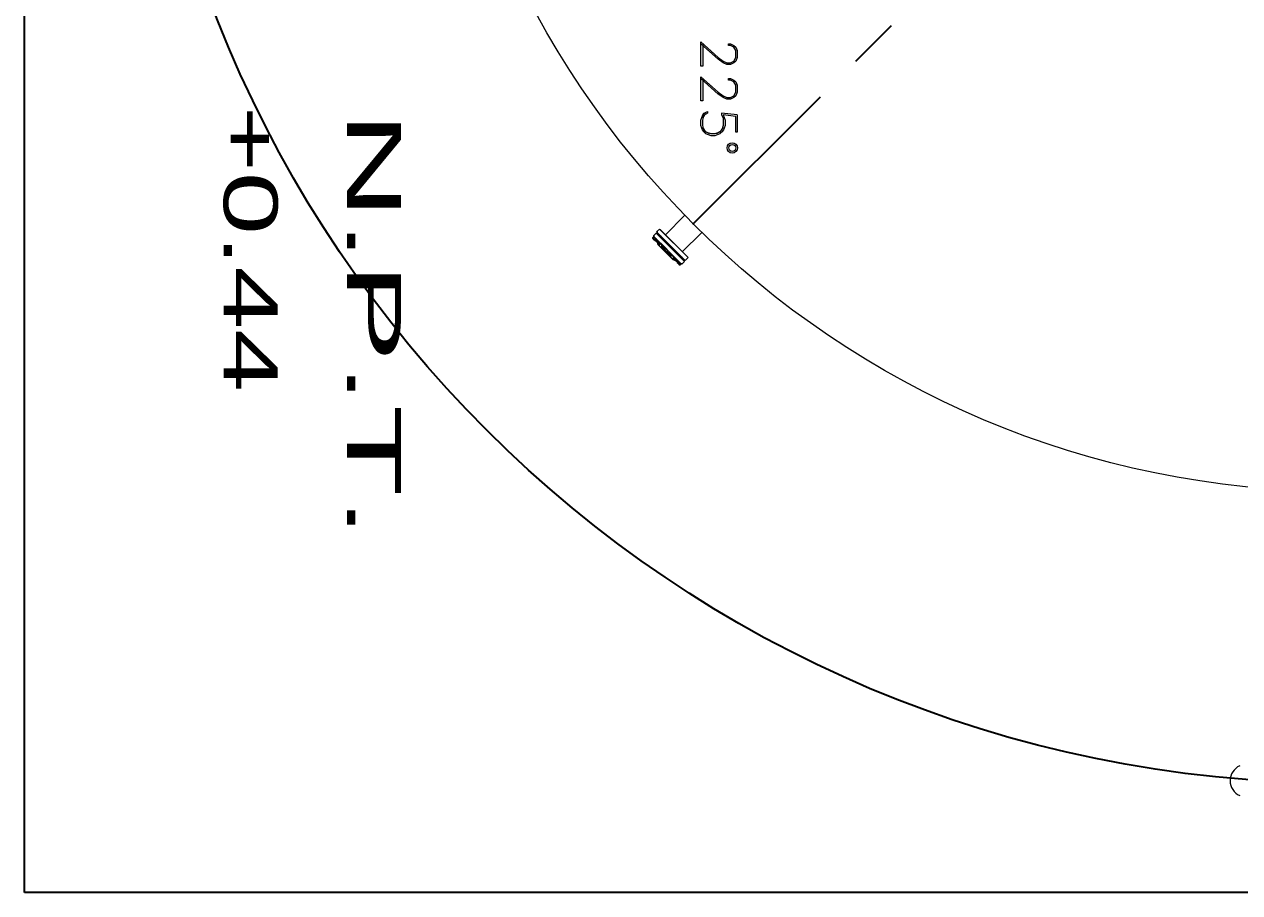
# Model space of a CAD drawing. Header units: millimetres. Extents: x 28 to 201, y 462 to 575.
# Drawn here: x 119.963 to 121.627, y 561.849 to 563.038 of the extents above; entities that cross this region are included whole.
import ezdxf

# ---------------------------------------------------------------- set-up
doc = ezdxf.new("R2010")
doc.units = ezdxf.units.MM
doc.linetypes.add('DASHDOT', pattern=[25.4, 12.7, -6.35, 0, -6.35])
doc.layers.add('1- 3', color=3, linetype='Continuous')
doc.layers.add('ejes', color=140, linetype='DASHDOT')
doc.layers.add('3', color=3, linetype='Continuous', lineweight=30)
doc.styles.add('ALA', font='arial.ttf')

# ---------------------------------------------------------------- blocks, each defined once
blk = doc.blocks.new('tanke')
at = {"layer": '3', "lineweight": 20}
for points in [[(0.6372, -0.8709), (0.6679, -0.8709), (0.6679, -0.8734), (0.6348, -0.8734), (0.6562, -0.8495), (0.661, -0.8427), (0.6634, -0.8378), (0.6634, -0.833), (0.661, -0.8281), (0.6562, -0.8257), (0.6465, -0.8257), (0.642, -0.8281), (0.6396, -0.833), (0.6396, -0.8354), (0.6372, -0.8354), (0.6372, -0.833), (0.6396, -0.8281), (0.642, -0.8257), (0.6465, -0.8237), (0.6562, -0.8237), (0.661, -0.8257), (0.6634, -0.8281), (0.6659, -0.833), (0.6659, -0.8378), (0.6634, -0.8427), (0.6586, -0.8495), (0.6372, -0.8734)], [(0.6848, -0.8709), (0.7155, -0.8709), (0.7155, -0.8734), (0.6824, -0.8734), (0.7038, -0.8495), (0.7087, -0.8427), (0.7111, -0.8378), (0.7111, -0.833), (0.7087, -0.8281), (0.7038, -0.8257), (0.6941, -0.8257), (0.6893, -0.8281), (0.6873, -0.833), (0.6873, -0.8354), (0.6848, -0.8354), (0.6848, -0.833), (0.6873, -0.8281), (0.6893, -0.8257), (0.6941, -0.8237), (0.7038, -0.8237), (0.7087, -0.8257), (0.7111, -0.8281), (0.7131, -0.833), (0.7131, -0.8378), (0.7111, -0.8427), (0.7063, -0.8495), (0.6848, -0.8734)], [(0.7345, -0.8237), (0.7584, -0.8237), (0.7584, -0.8257), (0.7369, -0.8257), (0.7345, -0.8427), (0.7418, -0.8402), (0.7491, -0.8402), (0.7563, -0.8427), (0.7608, -0.8475), (0.7632, -0.8544), (0.7632, -0.8592), (0.7608, -0.8665), (0.7563, -0.8709), (0.7491, -0.8734), (0.7418, -0.8734), (0.7345, -0.8709), (0.7325, -0.8689), (0.7301, -0.8641), (0.7325, -0.8641)], [(0.7345, -0.8237), (0.7325, -0.8451)], [(0.7325, -0.8451), (0.7345, -0.8451), (0.7394, -0.8427), (0.7491, -0.8427), (0.7563, -0.8451), (0.7608, -0.852)], [(0.7515, -0.8427), (0.7584, -0.8475), (0.7608, -0.8544), (0.7608, -0.8592), (0.7584, -0.8665), (0.7515, -0.8709)], [(0.7608, -0.8617), (0.7563, -0.8689), (0.7491, -0.8709), (0.7418, -0.8709), (0.7345, -0.8689), (0.7325, -0.8641)], [(0.7394, -0.8709), (0.7325, -0.8665)], [(0.896, -0.8726), (0.9223, -0.8988)], [(0.8726, -0.8956), (0.8988, -0.9218)], [(0.8912, -0.9299), (0.9299, -0.8908)], [(0.9291, -0.8916), (0.8916, -0.9291)], [(0.934, -0.8948), (0.8948, -0.934)], [(0.8964, -0.9348), (0.9356, -0.8956)], [(0.934, -0.8948), (0.9299, -0.8908)], [(0.9328, -0.896), (0.934, -0.8972)], [(0.9328, -0.9118), (0.9126, -0.9319)], [(0.9174, -0.9138), (0.9162, -0.9126)], [(0.9299, -0.9008), (0.917, -0.9138)], [(0.9384, -0.9004), (0.921, -0.9182), (0.919, -0.9202)], [(0.9247, -0.9154), (0.9263, -0.9138)], [(0.9259, -0.9049), (0.9259, -0.9053)], [(0.9275, -0.9122), (0.9303, -0.9097)], [(0.9275, -0.9162), (0.9275, -0.9162), (0.9311, -0.9126), (0.9315, -0.9122), (0.9319, -0.9118)], [(0.9311, -0.9), (0.9299, -0.8988)], [(0.9348, -0.9057), (0.9311, -0.9089), (0.9307, -0.9089), (0.9307, -0.9085), (0.9303, -0.9085)], [(0.9303, -0.9097), (0.9307, -0.9113), (0.9311, -0.9126)], [(0.9324, -0.9113), (0.9324, -0.9113), (0.9319, -0.9118), (0.9315, -0.9122), (0.9311, -0.9126)], [(0.9315, -0.9122), (0.9311, -0.9126)], [(0.9311, -0.9126), (0.9311, -0.9126)], [(0.9311, -0.9126), (0.9311, -0.9126)], [(0.9324, -0.9113), (0.9319, -0.9118)], [(0.9324, -0.9113), (0.9324, -0.9113), (0.9352, -0.9057)], [(0.9324, -0.9113), (0.9324, -0.9113), (0.9332, -0.9105)], [(0.9324, -0.9113), (0.9324, -0.9113), (0.9324, -0.9109)], [(0.9348, -0.9057), (0.9352, -0.9057)], [(0.9356, -0.9041), (0.9368, -0.9053)], [(0.9356, -0.9041), (0.9368, -0.9053)], [(0.9356, -0.9041), (0.9368, -0.9053)], [(0.9372, -0.9053), (0.9368, -0.9053)], [(0.9376, -0.9049), (0.9372, -0.9053)], [(0.9376, -0.9017), (0.9392, -0.9033)], [(0.9376, -0.9045), (0.938, -0.9041), (0.9384, -0.9041), (0.9388, -0.9037)], [(0.9376, -0.9045), (0.938, -0.9041)], [(0.9376, -0.9045), (0.9376, -0.9049)], [(0.9404, -0.9017), (0.9404, -0.9021), (0.9388, -0.9004), (0.9384, -0.9004)], [(0.94, -0.9025), (0.9388, -0.9037)], [(0.9388, -0.9037), (0.9392, -0.9033), (0.9392, -0.9029), (0.9396, -0.9025)], [(0.94, -0.9025), (0.94, -0.9025), (0.9396, -0.9025)], [(0.9396, -0.9025), (0.9396, -0.9025)], [(0.9404, -0.9021), (0.94, -0.9025)], [(0.9404, -0.9017), (0.9404, -0.9021)], [(0.8912, -0.9299), (0.8948, -0.934)], [(0.9008, -0.9303), (0.8996, -0.9291)], [(0.9186, -0.9202), (0.9013, -0.9376)], [(0.9146, -0.9162), (0.9017, -0.9291)], [(0.9057, -0.9251), (0.9061, -0.9251)], [(0.9065, -0.934), (0.9097, -0.9303), (0.9097, -0.9299), (0.9093, -0.9299), (0.9093, -0.9295)], [(0.913, -0.9267), (0.9101, -0.9295)], [(0.9101, -0.9295), (0.9122, -0.9299), (0.9134, -0.9303)], [(0.9122, -0.9315), (0.9122, -0.9315), (0.9113, -0.9324)], [(0.9122, -0.9315), (0.9122, -0.9315), (0.9118, -0.9315)], [(0.9122, -0.9315), (0.9122, -0.9315), (0.9126, -0.9311), (0.913, -0.9307), (0.9134, -0.9303)], [(0.9122, -0.9315), (0.9126, -0.9311)], [(0.9122, -0.9315), (0.9122, -0.9315)], [(0.917, -0.9267), (0.917, -0.9267), (0.9134, -0.9303), (0.913, -0.9307), (0.9126, -0.9311)], [(0.913, -0.9307), (0.9134, -0.9303)], [(0.9134, -0.9154), (0.9146, -0.9166)], [(0.9134, -0.9303), (0.9134, -0.9303)], [(0.9134, -0.9303), (0.9134, -0.9303)], [(0.9162, -0.9239), (0.9146, -0.9255)], [(0.917, -0.9231), (0.9166, -0.9231), (0.9166, -0.9227), (0.9162, -0.9227)], [(0.917, -0.9267), (0.9166, -0.9263)], [(0.9178, -0.9218), (0.917, -0.9231)], [(0.9174, -0.9263), (0.9174, -0.9263)], [(0.9178, -0.9259), (0.9186, -0.9251), (0.919, -0.9247)], [(0.9186, -0.9202), (0.9186, -0.9202)], [(0.9214, -0.921), (0.9206, -0.9214), (0.9202, -0.9218), (0.9186, -0.9202), (0.919, -0.9202)], [(0.9186, -0.9202), (0.9202, -0.9218)], [(0.9186, -0.9202), (0.9202, -0.9218)], [(0.9259, -0.9178), (0.919, -0.9247)], [(0.9202, -0.9218), (0.9202, -0.9223), (0.9198, -0.9227), (0.9194, -0.9227), (0.919, -0.9231)], [(0.919, -0.9231), (0.9198, -0.9231)], [(0.919, -0.9247), (0.919, -0.9247)], [(0.9198, -0.9227), (0.9218, -0.921)], [(0.9198, -0.9231), (0.9198, -0.9227)], [(0.921, -0.9182), (0.921, -0.9182)], [(0.9218, -0.921), (0.9214, -0.921)], [(0.9223, -0.917), (0.9235, -0.9182)], [(0.9239, -0.9158), (0.9227, -0.9174)], [(0.9235, -0.919), (0.9231, -0.9194), (0.9227, -0.9194)], [(0.9235, -0.9154), (0.9235, -0.9158), (0.9239, -0.9158), (0.9239, -0.9162)], [(0.9235, -0.919), (0.9235, -0.9182)], [(0.9235, -0.919), (0.9235, -0.919)], [(0.9267, -0.917), (0.9259, -0.9178), (0.9255, -0.9186)], [(0.9255, -0.9182), (0.9255, -0.9186)], [(0.9255, -0.9182), (0.9255, -0.9182)], [(0.9263, -0.9174), (0.9263, -0.9174)], [(0.9275, -0.9162), (0.9271, -0.9158)], [(0.9271, -0.9166), (0.9271, -0.9166)], [(0.8944, -0.9332), (0.8956, -0.9332)], [(0.8968, -0.9319), (0.898, -0.9332)], [(0.9025, -0.9368), (0.9037, -0.9384)], [(0.9033, -0.9392), (0.9029, -0.9392), (0.9025, -0.9392)], [(0.9025, -0.9392), (0.9033, -0.9392)], [(0.9037, -0.9388), (0.9037, -0.9392), (0.9033, -0.9392)], [(0.9033, -0.9392), (0.9033, -0.9392)], [(0.9053, -0.9376), (0.9045, -0.938), (0.9041, -0.938), (0.9037, -0.9384)], [(0.9037, -0.9384), (0.9037, -0.9388)], [(0.9049, -0.9348), (0.9061, -0.936)], [(0.9049, -0.9348), (0.9061, -0.936)], [(0.9049, -0.9348), (0.9061, -0.936)], [(0.9049, -0.9348), (0.9061, -0.936)], [(0.9049, -0.9348), (0.9061, -0.936)], [(0.9053, -0.9376), (0.9053, -0.9376)], [(0.9069, -0.9356), (0.9065, -0.936), (0.9061, -0.936)], [(0.9109, -0.9319), (0.9065, -0.9344)], [(0.9065, -0.934), (0.9073, -0.9348)], [(0.9069, -0.9356), (0.9073, -0.9356)], [(0.9073, -0.9356), (0.9073, -0.9348)]]:
    blk.add_lwpolyline(points, dxfattribs=at)
for points, knots in [([(0, 1.2498), (-0.6905, 1.2498), (-1.2502, 0.6902), (-1.2502, 0), (-1.2502, -0.6902), (-0.6905, -1.2498), (0, -1.2498), (0.6905, -1.2498), (1.2502, -0.6902), (1.2502, 0), (1.2502, 0.6902), (0.6905, 1.2498), (0, 1.2498)], [0, 0, 0, 0, 1, 1, 1, 2, 2, 2, 3, 3, 3, 4, 4, 4, 4]), ([(0.787, -0.8304), (0.787, -0.8264), (0.7839, -0.8233), (0.78, -0.8233), (0.7761, -0.8233), (0.7729, -0.8264), (0.7729, -0.8304), (0.7729, -0.8343), (0.7761, -0.8374), (0.78, -0.8374), (0.7839, -0.8374), (0.787, -0.8343), (0.787, -0.8304)], [0, 0, 0, 0, 1, 1, 1, 2, 2, 2, 3, 3, 3, 4, 4, 4, 4]), ([(0.7846, -0.8304), (0.7846, -0.8278), (0.7825, -0.8257), (0.78, -0.8257), (0.7774, -0.8257), (0.7753, -0.8278), (0.7753, -0.8304), (0.7753, -0.8329), (0.7774, -0.835), (0.78, -0.835), (0.7825, -0.835), (0.7846, -0.8329), (0.7846, -0.8304)], [0, 0, 0, 0, 1, 1, 1, 2, 2, 2, 3, 3, 3, 4, 4, 4, 4]), ([(0.8956, -0.9332), (0.8956, -0.9332), (0.934, -0.8948), (0.934, -0.8948), (0.934, -0.8948), (0.8956, -0.9332), (0.8956, -0.9332)], [0, 0, 0, 0, 1, 1, 1, 2, 2, 2, 2]), ([(0.9384, -0.9004), (0.9384, -0.9004), (0.9384, -0.8992), (0.9384, -0.8992), (0.9384, -0.8992), (0.9384, -0.9004), (0.9384, -0.9004), (0.9384, -0.9004), (0.9384, -0.8992), (0.9384, -0.8992), (0.9384, -0.8992), (0.9356, -0.8956), (0.9356, -0.8956)], [0, 0, 0, 0, 1, 1, 1, 2, 2, 2, 3, 3, 3, 4, 4, 4, 4]), ([(0.9263, -0.913), (0.9263, -0.913), (0.9263, -0.9138), (0.9263, -0.9138), (0.9263, -0.9138), (0.9263, -0.913), (0.9263, -0.913), (0.9263, -0.913), (0.9263, -0.9138), (0.9263, -0.9138), (0.9263, -0.9138), (0.9259, -0.9174), (0.9259, -0.9174), (0.9259, -0.9174), (0.9259, -0.9178), (0.9259, -0.9178)], [0, 0, 0, 0, 1, 1, 1, 2, 2, 2, 3, 3, 3, 4, 4, 4, 5, 5, 5, 5]), ([(0.9283, -0.9109), (0.9283, -0.9109), (0.9275, -0.913), (0.9275, -0.913), (0.9275, -0.913), (0.9283, -0.9109), (0.9283, -0.9109), (0.9283, -0.9109), (0.9275, -0.913), (0.9275, -0.913), (0.9275, -0.913), (0.9271, -0.9162), (0.9271, -0.9162)], [0, 0, 0, 0, 1, 1, 1, 2, 2, 2, 3, 3, 3, 4, 4, 4, 4]), ([(0.9275, -0.9162), (0.9275, -0.9162), (0.9271, -0.9166), (0.9271, -0.9166), (0.9271, -0.9166), (0.9271, -0.9162), (0.9271, -0.9162), (0.9271, -0.9162), (0.9275, -0.913), (0.9275, -0.913), (0.9275, -0.913), (0.9271, -0.9162), (0.9271, -0.9162), (0.9271, -0.9162), (0.9271, -0.9166), (0.9271, -0.9166)], [0, 0, 0, 0, 1, 1, 1, 2, 2, 2, 3, 3, 3, 4, 4, 4, 5, 5, 5, 5]), ([(0.9295, -0.8992), (0.9295, -0.8992), (0.9295, -0.9004), (0.9295, -0.9004), (0.9295, -0.9004), (0.9295, -0.8992), (0.9295, -0.8992), (0.9295, -0.8992), (0.9295, -0.9004), (0.9295, -0.9004), (0.9295, -0.9004), (0.9299, -0.9008), (0.9299, -0.9008)], [0, 0, 0, 0, 1, 1, 1, 2, 2, 2, 3, 3, 3, 4, 4, 4, 4]), ([(0.9303, -0.9085), (0.9303, -0.9085), (0.9303, -0.9097), (0.9303, -0.9097), (0.9303, -0.9097), (0.9303, -0.9085), (0.9303, -0.9085), (0.9303, -0.9085), (0.9303, -0.9097), (0.9303, -0.9097)], [0, 0, 0, 0, 1, 1, 1, 2, 2, 2, 3, 3, 3, 3]), ([(0.9319, -0.9113), (0.9319, -0.9113), (0.9311, -0.9089), (0.9311, -0.9089), (0.9311, -0.9089), (0.9303, -0.9097), (0.9303, -0.9097), (0.9303, -0.9097), (0.9311, -0.9089), (0.9311, -0.9089), (0.9311, -0.9089), (0.9303, -0.9097), (0.9303, -0.9097)], [0, 0, 0, 0, 1, 1, 1, 2, 2, 2, 3, 3, 3, 4, 4, 4, 4]), ([(0.9315, -0.9122), (0.9315, -0.9122), (0.9311, -0.9126), (0.9311, -0.9126), (0.9311, -0.9126), (0.9315, -0.9122), (0.9315, -0.9122), (0.9315, -0.9122), (0.9311, -0.9126), (0.9311, -0.9126)], [0, 0, 0, 0, 1, 1, 1, 2, 2, 2, 3, 3, 3, 3]), ([(0.9315, -0.9122), (0.9315, -0.9122), (0.9311, -0.9126), (0.9311, -0.9126), (0.9311, -0.9126), (0.9315, -0.9122), (0.9315, -0.9122)], [0, 0, 0, 0, 1, 1, 1, 2, 2, 2, 2]), ([(0.9356, -0.9037), (0.9356, -0.9037), (0.9348, -0.9057), (0.9348, -0.9057), (0.9348, -0.9057), (0.9356, -0.9037), (0.9356, -0.9037), (0.9356, -0.9037), (0.9348, -0.9057), (0.9348, -0.9057), (0.9348, -0.9057), (0.9319, -0.9113), (0.9319, -0.9113), (0.9319, -0.9113), (0.9315, -0.9118), (0.9315, -0.9118), (0.9315, -0.9118), (0.9315, -0.9122), (0.9315, -0.9122)], [0, 0, 0, 0, 1, 1, 1, 2, 2, 2, 3, 3, 3, 4, 4, 4, 5, 5, 5, 6, 6, 6, 6]), ([(0.9368, -0.9025), (0.9368, -0.9025), (0.9352, -0.9053), (0.9352, -0.9053), (0.9352, -0.9053), (0.9368, -0.9025), (0.9368, -0.9025), (0.9368, -0.9025), (0.9352, -0.9053), (0.9352, -0.9053), (0.9352, -0.9053), (0.9324, -0.9105), (0.9324, -0.9105)], [0, 0, 0, 0, 1, 1, 1, 2, 2, 2, 3, 3, 3, 4, 4, 4, 4]), ([(0.9324, -0.9113), (0.9324, -0.9113), (0.9324, -0.9113), (0.9324, -0.9113), (0.9324, -0.9113), (0.9324, -0.9109), (0.9324, -0.9109), (0.9324, -0.9109), (0.9324, -0.9105), (0.9324, -0.9105), (0.9324, -0.9105), (0.9352, -0.9053), (0.9352, -0.9053), (0.9352, -0.9053), (0.9324, -0.9105), (0.9324, -0.9105), (0.9324, -0.9105), (0.9324, -0.9109), (0.9324, -0.9109)], [0, 0, 0, 0, 1, 1, 1, 2, 2, 2, 3, 3, 3, 4, 4, 4, 5, 5, 5, 6, 6, 6, 6]), ([(0.9328, -0.9118), (0.9328, -0.9118), (0.9332, -0.9105), (0.9332, -0.9105), (0.9332, -0.9105), (0.9328, -0.9118), (0.9328, -0.9118), (0.9328, -0.9118), (0.9332, -0.9105), (0.9332, -0.9105)], [0, 0, 0, 0, 1, 1, 1, 2, 2, 2, 3, 3, 3, 3]), ([(0.9368, -0.9053), (0.9368, -0.9053), (0.9356, -0.9041), (0.9356, -0.9041), (0.9356, -0.9041), (0.9368, -0.9053), (0.9368, -0.9053)], [0, 0, 0, 0, 1, 1, 1, 2, 2, 2, 2]), ([(0.9388, -0.9037), (0.9388, -0.9037), (0.9376, -0.9049), (0.9376, -0.9049), (0.9376, -0.9049), (0.9388, -0.9037), (0.9388, -0.9037), (0.9388, -0.9037), (0.9376, -0.9049), (0.9376, -0.9049), (0.9376, -0.9049), (0.9376, -0.9053), (0.9376, -0.9053), (0.9376, -0.9053), (0.9372, -0.9053), (0.9372, -0.9053), (0.9372, -0.9053), (0.9368, -0.9053), (0.9368, -0.9053), (0.9368, -0.9053), (0.9372, -0.9053), (0.9372, -0.9053), (0.9372, -0.9053), (0.9376, -0.9053), (0.9376, -0.9053), (0.9376, -0.9053), (0.9376, -0.9049), (0.9376, -0.9049)], [0, 0, 0, 0, 1, 1, 1, 2, 2, 2, 3, 3, 3, 4, 4, 4, 5, 5, 5, 6, 6, 6, 7, 7, 7, 8, 8, 8, 9, 9, 9, 9]), ([(0.9376, -0.9045), (0.9376, -0.9045), (0.9376, -0.9049), (0.9376, -0.9049), (0.9376, -0.9049), (0.9376, -0.9045), (0.9376, -0.9045)], [0, 0, 0, 0, 1, 1, 1, 2, 2, 2, 2]), ([(0.9388, -0.9037), (0.9388, -0.9037), (0.94, -0.9025), (0.94, -0.9025), (0.94, -0.9025), (0.9388, -0.9037), (0.9388, -0.9037), (0.9388, -0.9037), (0.9384, -0.9041), (0.9384, -0.9041)], [0, 0, 0, 0, 1, 1, 1, 2, 2, 2, 3, 3, 3, 3]), ([(0.9404, -0.9021), (0.9404, -0.9021), (0.9404, -0.9017), (0.9404, -0.9017), (0.9404, -0.9017), (0.9404, -0.9021), (0.9404, -0.9021), (0.9404, -0.9021), (0.94, -0.9025), (0.94, -0.9025), (0.94, -0.9025), (0.9404, -0.9021), (0.9404, -0.9021), (0.9404, -0.9021), (0.94, -0.9025), (0.94, -0.9025)], [0, 0, 0, 0, 1, 1, 1, 2, 2, 2, 3, 3, 3, 4, 4, 4, 5, 5, 5, 5]), ([(0.9, -0.9287), (0.9, -0.9287), (0.9013, -0.9287), (0.9013, -0.9287), (0.9013, -0.9287), (0.9, -0.9287), (0.9, -0.9287), (0.9, -0.9287), (0.9013, -0.9287), (0.9013, -0.9287), (0.9013, -0.9287), (0.9017, -0.9291), (0.9017, -0.9291)], [0, 0, 0, 0, 1, 1, 1, 2, 2, 2, 3, 3, 3, 4, 4, 4, 4]), ([(0.9041, -0.9348), (0.9041, -0.9348), (0.9065, -0.934), (0.9065, -0.934), (0.9065, -0.934), (0.9041, -0.9348), (0.9041, -0.9348), (0.9041, -0.9348), (0.9065, -0.934), (0.9065, -0.934), (0.9065, -0.934), (0.9122, -0.9311), (0.9122, -0.9311), (0.9122, -0.9311), (0.9126, -0.9311), (0.9126, -0.9311), (0.9126, -0.9311), (0.913, -0.9307), (0.913, -0.9307)], [0, 0, 0, 0, 1, 1, 1, 2, 2, 2, 3, 3, 3, 4, 4, 4, 5, 5, 5, 6, 6, 6, 6]), ([(0.9122, -0.9315), (0.9122, -0.9315), (0.9122, -0.9315), (0.9122, -0.9315), (0.9122, -0.9315), (0.9118, -0.9315), (0.9118, -0.9315), (0.9118, -0.9315), (0.9113, -0.9319), (0.9113, -0.9319), (0.9113, -0.9319), (0.9061, -0.9344), (0.9061, -0.9344), (0.9061, -0.9344), (0.9113, -0.9319), (0.9113, -0.9319), (0.9113, -0.9319), (0.9118, -0.9315), (0.9118, -0.9315)], [0, 0, 0, 0, 1, 1, 1, 2, 2, 2, 3, 3, 3, 4, 4, 4, 5, 5, 5, 6, 6, 6, 6]), ([(0.9093, -0.9295), (0.9093, -0.9295), (0.9101, -0.9295), (0.9101, -0.9295), (0.9101, -0.9295), (0.9093, -0.9295), (0.9093, -0.9295), (0.9093, -0.9295), (0.9101, -0.9295), (0.9101, -0.9295)], [0, 0, 0, 0, 1, 1, 1, 2, 2, 2, 3, 3, 3, 3]), ([(0.9122, -0.9311), (0.9122, -0.9311), (0.9097, -0.9303), (0.9097, -0.9303), (0.9097, -0.9303), (0.9101, -0.9295), (0.9101, -0.9295), (0.9101, -0.9295), (0.9097, -0.9303), (0.9097, -0.9303), (0.9097, -0.9303), (0.9101, -0.9295), (0.9101, -0.9295)], [0, 0, 0, 0, 1, 1, 1, 2, 2, 2, 3, 3, 3, 4, 4, 4, 4]), ([(0.9118, -0.9275), (0.9118, -0.9275), (0.9138, -0.9267), (0.9138, -0.9267), (0.9138, -0.9267), (0.9118, -0.9275), (0.9118, -0.9275), (0.9118, -0.9275), (0.9138, -0.9267), (0.9138, -0.9267), (0.9138, -0.9267), (0.917, -0.9263), (0.917, -0.9263)], [0, 0, 0, 0, 1, 1, 1, 2, 2, 2, 3, 3, 3, 4, 4, 4, 4]), ([(0.913, -0.9307), (0.913, -0.9307), (0.9134, -0.9303), (0.9134, -0.9303), (0.9134, -0.9303), (0.913, -0.9307), (0.913, -0.9307), (0.913, -0.9307), (0.9134, -0.9303), (0.9134, -0.9303)], [0, 0, 0, 0, 1, 1, 1, 2, 2, 2, 3, 3, 3, 3]), ([(0.913, -0.9307), (0.913, -0.9307), (0.9134, -0.9303), (0.9134, -0.9303), (0.9134, -0.9303), (0.913, -0.9307), (0.913, -0.9307)], [0, 0, 0, 0, 1, 1, 1, 2, 2, 2, 2]), ([(0.9138, -0.9255), (0.9138, -0.9255), (0.9146, -0.9255), (0.9146, -0.9255), (0.9146, -0.9255), (0.9138, -0.9255), (0.9138, -0.9255), (0.9138, -0.9255), (0.9146, -0.9255), (0.9146, -0.9255), (0.9146, -0.9255), (0.9182, -0.9251), (0.9182, -0.9251), (0.9182, -0.9251), (0.9186, -0.9251), (0.9186, -0.9251)], [0, 0, 0, 0, 1, 1, 1, 2, 2, 2, 3, 3, 3, 4, 4, 4, 5, 5, 5, 5]), ([(0.917, -0.9267), (0.917, -0.9267), (0.9174, -0.9263), (0.9174, -0.9263), (0.9174, -0.9263), (0.917, -0.9263), (0.917, -0.9263), (0.917, -0.9263), (0.9138, -0.9267), (0.9138, -0.9267), (0.9138, -0.9267), (0.917, -0.9263), (0.917, -0.9263), (0.917, -0.9263), (0.9174, -0.9263), (0.9174, -0.9263)], [0, 0, 0, 0, 1, 1, 1, 2, 2, 2, 3, 3, 3, 4, 4, 4, 5, 5, 5, 5]), ([(0.9182, -0.9251), (0.9182, -0.9251), (0.9162, -0.9239), (0.9162, -0.9239), (0.9162, -0.9239), (0.9162, -0.9227), (0.9162, -0.9227), (0.9162, -0.9227), (0.9162, -0.9239), (0.9162, -0.9239), (0.9162, -0.9239), (0.9162, -0.9227), (0.9162, -0.9227)], [0, 0, 0, 0, 1, 1, 1, 2, 2, 2, 3, 3, 3, 4, 4, 4, 4]), ([(0.9162, -0.9239), (0.9162, -0.9239), (0.917, -0.9231), (0.917, -0.9231), (0.917, -0.9231), (0.9162, -0.9239), (0.9162, -0.9239), (0.9162, -0.9239), (0.917, -0.9231), (0.917, -0.9231), (0.917, -0.9231), (0.9182, -0.9239), (0.9182, -0.9239), (0.9182, -0.9239), (0.919, -0.9247), (0.919, -0.9247)], [0, 0, 0, 0, 1, 1, 1, 2, 2, 2, 3, 3, 3, 4, 4, 4, 5, 5, 5, 5]), ([(0.919, -0.9247), (0.919, -0.9247), (0.919, -0.9247), (0.919, -0.9247), (0.919, -0.9247), (0.9186, -0.9251), (0.9186, -0.9251), (0.9186, -0.9251), (0.9178, -0.9259), (0.9178, -0.9259), (0.9178, -0.9259), (0.917, -0.9267), (0.917, -0.9267), (0.917, -0.9267), (0.9174, -0.9263), (0.9174, -0.9263), (0.9174, -0.9263), (0.917, -0.9267), (0.917, -0.9267), (0.917, -0.9267), (0.9178, -0.9259), (0.9178, -0.9259)], [0, 0, 0, 0, 1, 1, 1, 2, 2, 2, 3, 3, 3, 4, 4, 4, 5, 5, 5, 6, 6, 6, 7, 7, 7, 7]), ([(0.917, -0.9267), (0.917, -0.9267), (0.9174, -0.9263), (0.9174, -0.9263), (0.9174, -0.9263), (0.917, -0.9267), (0.917, -0.9267), (0.917, -0.9267), (0.9174, -0.9263), (0.9174, -0.9263)], [0, 0, 0, 0, 1, 1, 1, 2, 2, 2, 3, 3, 3, 3]), ([(0.9178, -0.9214), (0.9178, -0.9214), (0.919, -0.9231), (0.919, -0.9231), (0.919, -0.9231), (0.9194, -0.9227), (0.9194, -0.9227), (0.9194, -0.9227), (0.9198, -0.9227), (0.9198, -0.9227), (0.9198, -0.9227), (0.9194, -0.9227), (0.9194, -0.9227), (0.9194, -0.9227), (0.919, -0.9231), (0.919, -0.9231)], [0, 0, 0, 0, 1, 1, 1, 2, 2, 2, 3, 3, 3, 4, 4, 4, 5, 5, 5, 5]), ([(0.9227, -0.9194), (0.9227, -0.9194), (0.9223, -0.9198), (0.9223, -0.9198), (0.9223, -0.9198), (0.9223, -0.9202), (0.9223, -0.9202), (0.9223, -0.9202), (0.9218, -0.9206), (0.9218, -0.9206), (0.9218, -0.9206), (0.9218, -0.921), (0.9218, -0.921), (0.9218, -0.921), (0.9214, -0.921), (0.9214, -0.921), (0.9214, -0.921), (0.9206, -0.9214), (0.9206, -0.9214), (0.9206, -0.9214), (0.9202, -0.9218), (0.9202, -0.9218), (0.9202, -0.9218), (0.9186, -0.9202), (0.9186, -0.9202), (0.9186, -0.9202), (0.9202, -0.9218), (0.9202, -0.9218)], [0, 0, 0, 0, 1, 1, 1, 2, 2, 2, 3, 3, 3, 4, 4, 4, 5, 5, 5, 6, 6, 6, 7, 7, 7, 8, 8, 8, 9, 9, 9, 9]), ([(0.919, -0.9231), (0.919, -0.9231), (0.9194, -0.9227), (0.9194, -0.9227), (0.9194, -0.9227), (0.9198, -0.9227), (0.9198, -0.9227), (0.9198, -0.9227), (0.9202, -0.9223), (0.9202, -0.9223), (0.9202, -0.9223), (0.9202, -0.9218), (0.9202, -0.9218), (0.9202, -0.9218), (0.9202, -0.9223), (0.9202, -0.9223), (0.9202, -0.9223), (0.9198, -0.9227), (0.9198, -0.9227), (0.9198, -0.9227), (0.9194, -0.9227), (0.9194, -0.9227), (0.9194, -0.9227), (0.919, -0.9231), (0.919, -0.9231)], [0, 0, 0, 0, 1, 1, 1, 2, 2, 2, 3, 3, 3, 4, 4, 4, 5, 5, 5, 6, 6, 6, 7, 7, 7, 8, 8, 8, 8]), ([(0.9227, -0.9194), (0.9227, -0.9194), (0.9231, -0.9194), (0.9231, -0.9194), (0.9231, -0.9194), (0.9235, -0.919), (0.9235, -0.919), (0.9235, -0.919), (0.9231, -0.9194), (0.9231, -0.9194), (0.9231, -0.9194), (0.9227, -0.9194), (0.9227, -0.9194), (0.9227, -0.9194), (0.921, -0.9182), (0.921, -0.9182)], [0, 0, 0, 0, 1, 1, 1, 2, 2, 2, 3, 3, 3, 4, 4, 4, 5, 5, 5, 5]), ([(0.9218, -0.921), (0.9218, -0.921), (0.9235, -0.919), (0.9235, -0.919), (0.9235, -0.919), (0.9218, -0.921), (0.9218, -0.921), (0.9218, -0.921), (0.9235, -0.919), (0.9235, -0.919), (0.9235, -0.919), (0.9235, -0.9186), (0.9235, -0.9186), (0.9235, -0.9186), (0.9235, -0.9182), (0.9235, -0.9182), (0.9235, -0.9182), (0.9235, -0.9186), (0.9235, -0.9186), (0.9235, -0.9186), (0.9235, -0.919), (0.9235, -0.919)], [0, 0, 0, 0, 1, 1, 1, 2, 2, 2, 3, 3, 3, 4, 4, 4, 5, 5, 5, 6, 6, 6, 7, 7, 7, 7]), ([(0.9259, -0.9174), (0.9259, -0.9174), (0.9247, -0.9154), (0.9247, -0.9154), (0.9247, -0.9154), (0.9235, -0.9154), (0.9235, -0.9154), (0.9235, -0.9154), (0.9247, -0.9154), (0.9247, -0.9154), (0.9247, -0.9154), (0.9235, -0.9154), (0.9235, -0.9154)], [0, 0, 0, 0, 1, 1, 1, 2, 2, 2, 3, 3, 3, 4, 4, 4, 4]), ([(0.9247, -0.9154), (0.9247, -0.9154), (0.9239, -0.9162), (0.9239, -0.9162), (0.9239, -0.9162), (0.9247, -0.9154), (0.9247, -0.9154), (0.9247, -0.9154), (0.9239, -0.9162), (0.9239, -0.9162), (0.9239, -0.9162), (0.9247, -0.9174), (0.9247, -0.9174), (0.9247, -0.9174), (0.9255, -0.9182), (0.9255, -0.9182)], [0, 0, 0, 0, 1, 1, 1, 2, 2, 2, 3, 3, 3, 4, 4, 4, 5, 5, 5, 5]), ([(0.9255, -0.9186), (0.9255, -0.9186), (0.9259, -0.9178), (0.9259, -0.9178), (0.9259, -0.9178), (0.9267, -0.917), (0.9267, -0.917), (0.9267, -0.917), (0.9275, -0.9162), (0.9275, -0.9162), (0.9275, -0.9162), (0.9271, -0.9166), (0.9271, -0.9166), (0.9271, -0.9166), (0.9275, -0.9162), (0.9275, -0.9162), (0.9275, -0.9162), (0.9267, -0.917), (0.9267, -0.917)], [0, 0, 0, 0, 1, 1, 1, 2, 2, 2, 3, 3, 3, 4, 4, 4, 5, 5, 5, 6, 6, 6, 6]), ([(0.9255, -0.9182), (0.9255, -0.9182), (0.9255, -0.9182), (0.9255, -0.9182), (0.9255, -0.9182), (0.9255, -0.9186), (0.9255, -0.9186), (0.9255, -0.9186), (0.9255, -0.9182), (0.9255, -0.9182), (0.9255, -0.9182), (0.9255, -0.9186), (0.9255, -0.9186)], [0, 0, 0, 0, 1, 1, 1, 2, 2, 2, 3, 3, 3, 4, 4, 4, 4]), ([(0.9275, -0.9162), (0.9275, -0.9162), (0.9271, -0.9166), (0.9271, -0.9166), (0.9271, -0.9166), (0.9275, -0.9162), (0.9275, -0.9162), (0.9275, -0.9162), (0.9271, -0.9166), (0.9271, -0.9166)], [0, 0, 0, 0, 1, 1, 1, 2, 2, 2, 3, 3, 3, 3]), ([(0.9013, -0.9376), (0.9013, -0.9376), (0.9, -0.9376), (0.9, -0.9376), (0.9, -0.9376), (0.9013, -0.9376), (0.9013, -0.9376), (0.9013, -0.9376), (0.9, -0.9376), (0.9, -0.9376), (0.9, -0.9376), (0.8964, -0.9348), (0.8964, -0.9348)], [0, 0, 0, 0, 1, 1, 1, 2, 2, 2, 3, 3, 3, 4, 4, 4, 4]), ([(0.9025, -0.9392), (0.9025, -0.9392), (0.9029, -0.9392), (0.9029, -0.9392), (0.9029, -0.9392), (0.9033, -0.9392), (0.9033, -0.9392), (0.9033, -0.9392), (0.9029, -0.9392), (0.9029, -0.9392), (0.9029, -0.9392), (0.9025, -0.9392), (0.9025, -0.9392), (0.9025, -0.9392), (0.9013, -0.938), (0.9013, -0.938), (0.9013, -0.938), (0.9013, -0.9376), (0.9013, -0.9376)], [0, 0, 0, 0, 1, 1, 1, 2, 2, 2, 3, 3, 3, 4, 4, 4, 5, 5, 5, 6, 6, 6, 6]), ([(0.9033, -0.936), (0.9033, -0.936), (0.9061, -0.9344), (0.9061, -0.9344), (0.9061, -0.9344), (0.9033, -0.936), (0.9033, -0.936), (0.9033, -0.936), (0.9061, -0.9344), (0.9061, -0.9344), (0.9061, -0.9344), (0.9113, -0.9319), (0.9113, -0.9319)], [0, 0, 0, 0, 1, 1, 1, 2, 2, 2, 3, 3, 3, 4, 4, 4, 4]), ([(0.9033, -0.9392), (0.9033, -0.9392), (0.9053, -0.9376), (0.9053, -0.9376), (0.9053, -0.9376), (0.9033, -0.9392), (0.9033, -0.9392), (0.9033, -0.9392), (0.9053, -0.9376), (0.9053, -0.9376), (0.9053, -0.9376), (0.9053, -0.9368), (0.9053, -0.9368), (0.9053, -0.9368), (0.9057, -0.9364), (0.9057, -0.9364), (0.9057, -0.9364), (0.9061, -0.936), (0.9061, -0.936), (0.9061, -0.936), (0.9057, -0.9364), (0.9057, -0.9364), (0.9057, -0.9364), (0.9053, -0.9368), (0.9053, -0.9368), (0.9053, -0.9368), (0.9053, -0.9376), (0.9053, -0.9376)], [0, 0, 0, 0, 1, 1, 1, 2, 2, 2, 3, 3, 3, 4, 4, 4, 5, 5, 5, 6, 6, 6, 7, 7, 7, 8, 8, 8, 9, 9, 9, 9]), ([(0.9053, -0.9376), (0.9053, -0.9376), (0.9069, -0.9356), (0.9069, -0.9356), (0.9069, -0.9356), (0.9053, -0.9376), (0.9053, -0.9376), (0.9053, -0.9376), (0.9069, -0.9356), (0.9069, -0.9356), (0.9069, -0.9356), (0.9069, -0.9352), (0.9069, -0.9352), (0.9069, -0.9352), (0.9073, -0.9348), (0.9073, -0.9348), (0.9073, -0.9348), (0.9069, -0.9352), (0.9069, -0.9352), (0.9069, -0.9352), (0.9069, -0.9356), (0.9069, -0.9356)], [0, 0, 0, 0, 1, 1, 1, 2, 2, 2, 3, 3, 3, 4, 4, 4, 5, 5, 5, 6, 6, 6, 7, 7, 7, 7]), ([(0.9061, -0.936), (0.9061, -0.936), (0.9065, -0.936), (0.9065, -0.936), (0.9065, -0.936), (0.9069, -0.9356), (0.9069, -0.9356), (0.9069, -0.9356), (0.9065, -0.936), (0.9065, -0.936), (0.9065, -0.936), (0.9061, -0.936), (0.9061, -0.936)], [0, 0, 0, 0, 1, 1, 1, 2, 2, 2, 3, 3, 3, 4, 4, 4, 4]), ([(0.9109, -0.9319), (0.9109, -0.9319), (0.9113, -0.9324), (0.9113, -0.9324), (0.9113, -0.9324), (0.9126, -0.9319), (0.9126, -0.9319), (0.9126, -0.9319), (0.9113, -0.9324), (0.9113, -0.9324), (0.9113, -0.9324), (0.9126, -0.9319), (0.9126, -0.9319)], [0, 0, 0, 0, 1, 1, 1, 2, 2, 2, 3, 3, 3, 4, 4, 4, 4])]:
    blk.add_open_spline(points, degree=3, knots=knots, dxfattribs=at)
for points in [[(0.9311, -0.912), (0.9311, -0.912), (0.9312, -0.9119), (0.9312, -0.9118)], [(0.9388, -0.9035), (0.9391, -0.9032), (0.9393, -0.9028), (0.9395, -0.9024)], [(0.9126, -0.9304), (0.9127, -0.9304), (0.9128, -0.9303), (0.9128, -0.9303)], [(0.9185, -0.9247), (0.9186, -0.9247), (0.9187, -0.9246), (0.9187, -0.9246)], [(0.9201, -0.9217), (0.9213, -0.9214), (0.9222, -0.9205), (0.9225, -0.9193)], [(0.9254, -0.9179), (0.9254, -0.9179), (0.9255, -0.9178), (0.9255, -0.9177)], [(0.9034, -0.9382), (0.904, -0.9381), (0.9045, -0.9378), (0.9049, -0.9374)]]:
    blk.add_open_spline(points, degree=3, dxfattribs=at)
at = {"layer": 'ejes', "ltscale": 0.025}
for points in [[(0.6613, -0.6613), (0.6125, -0.6125)], [(0.8843, -0.8843), (0.7098, -0.7098)]]:
    blk.add_lwpolyline(points, dxfattribs=at)
blk = doc.blocks.new('CTOBOM')
at = {"color": 0, "ltscale": 0.075}
blk.add_lwpolyline([(3.5984, -3.5984), (0, -3.5984), (0, 0), (3.5984, 0)], close=True, dxfattribs=at)
blk.add_circle((1.7992, -1.7992), 1.6492, dxfattribs=at)
at = {"color": 0, "lineweight": 20}
blk.add_open_spline([(3.4248, -1.9345), (3.4284, -1.9425), (3.4364, -1.9476), (3.4452, -1.9476), (3.454, -1.9476), (3.4619, -1.9425), (3.4656, -1.9345)], degree=3, knots=[0, 0, 0, 0, 1, 1, 1, 2, 2, 2, 2], dxfattribs=at)
at = {"color": 0}
blk.add_blockref('tanke', (1.799, -1.7988), dxfattribs=at)
at = {"color": 0, "linetype": 'ByBlock', "style": 'ALA'}
for s, width, p in [('N.P.T.', 2, (2.5285, -3.1567)), ('+0.44', 1.5, (2.5213, -3.3255))]:
    blk.add_text(s, height=0.07392, dxfattribs=dict(at, width=width)).set_placement(p)

msp = doc.modelspace()

# ---------------------------------------------------------------- block references
at = {"layer": '1- 3', "rotation": 270}
msp.add_blockref('CTOBOM', (123.5614, 565.4474), dxfattribs=at)

doc.saveas('drawing.dxf')
